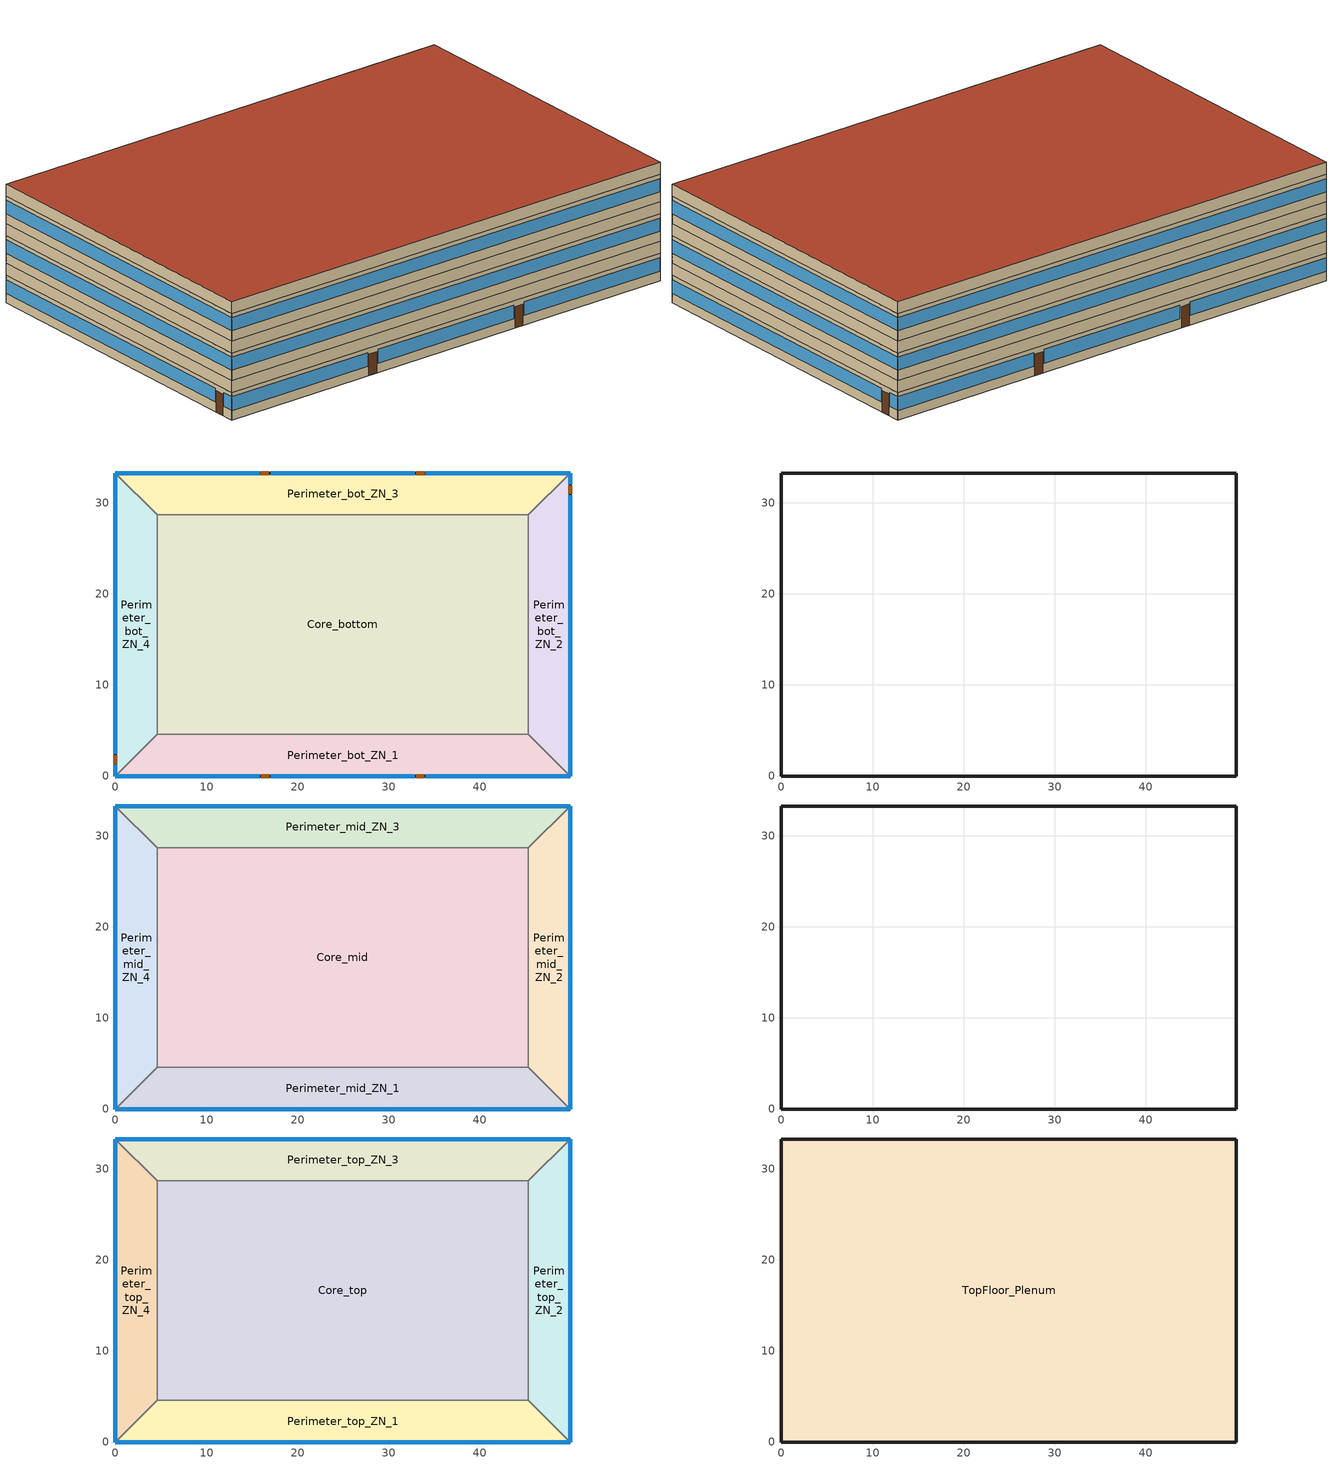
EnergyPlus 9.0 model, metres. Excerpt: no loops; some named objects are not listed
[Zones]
Perimeter_bot_ZN_1
 floor ground (Perimeter_bot_ZN_1_Floor_Ffactor): 0,0 4.57,4.57 45.34,4.57 49.91,0 z0
 wall outside (nonres_ext_wall): 0,0 49.91,0 z0:2.74
 wall to Perimeter_bot_ZN_2 (int_wall): 49.91,0 45.34,4.57 z0:2.74
 window (Window_U_0.29_SHGC_0.4): 0,0 15.82,0 / 17.04,0 32.87,0 / 34.09,0 49.91,0 z0.95:2.33
 door (Swinging Door_con): 15.98,0 16.9,0 / 33.01,0 33.93,0 z0:2.13
 ceiling to FirstFloor_Plenum (DropCeiling): 49.91,0 45.34,4.57 4.57,4.57 0,0 z2.74
Perimeter_bot_ZN_2
 floor ground (Perimeter_bot_ZN_2_Floor_Ffactor): 49.91,0 45.34,4.57 45.34,28.7 49.91,33.27 z0
 wall outside (nonres_ext_wall): 49.91,0 49.91,33.27 z0:2.74
 wall to Perimeter_bot_ZN_3 (int_wall): 49.91,33.27 45.34,28.7 z0:2.74
 window (Window_U_0.29_SHGC_0.4): 49.91,0 49.91,30.84 / 49.91,32.05 49.91,33.27 z0.97:2.33
 door (Swinging Door_con): 49.91,30.99 49.91,31.9 z0:2.13
 ceiling to FirstFloor_Plenum (DropCeiling): 49.91,33.27 45.34,28.7 45.34,4.57 49.91,0 z2.74
Perimeter_bot_ZN_3
 floor ground (Perimeter_bot_ZN_3_Floor_Ffactor): 49.91,33.27 45.34,28.7 4.57,28.7 0,33.27 z0
 wall outside (nonres_ext_wall): 49.91,33.27 0,33.27 z0:2.74
 wall to Perimeter_bot_ZN_4 (int_wall): 0,33.27 4.57,28.7 z0:2.74
 window (Window_U_0.29_SHGC_0.4): 49.91,33.27 34.09,33.27 / 32.87,33.27 17.04,33.27 / 15.82,33.27 0,33.27 z0.95:2.33
 door (Swinging Door_con): 33.94,33.27 33.03,33.27 / 16.84,33.27 15.93,33.27 z0:2.13
 ceiling to FirstFloor_Plenum (DropCeiling): 0,33.27 4.57,28.7 45.34,28.7 49.91,33.27 z2.74
Perimeter_bot_ZN_4
 floor ground (Perimeter_bot_ZN_4_Floor_Ffactor): 0,33.27 4.57,28.7 4.57,4.57 0,0 z0
 wall outside (nonres_ext_wall): 0,33.27 0,0 z0:2.74
 wall to Perimeter_bot_ZN_1 (int_wall): 0,0 4.57,4.57 z0:2.74
 window (Window_U_0.29_SHGC_0.4): 0,33.27 0,2.44 / 0,1.22 0,0 z0.97:2.33
 door (Swinging Door_con): 0,2.28 0,1.37 z0:2.13
 ceiling to FirstFloor_Plenum (DropCeiling): 0,0 4.57,4.57 4.57,28.7 0,33.27 z2.74
Core_bottom
 floor adiabatic (Core_bot_ZN_5_Floor_Ffactor): 45.34,28.7 45.34,4.57 4.57,4.57 4.57,28.7 z0
 wall to Perimeter_bot_ZN_1 (int_wall): 4.57,4.57 45.34,4.57 z0:2.74
 wall to Perimeter_bot_ZN_2 (int_wall): 45.34,4.57 45.34,28.7 z0:2.74
 wall to Perimeter_bot_ZN_3 (int_wall): 45.34,28.7 4.57,28.7 z0:2.74
 wall to Perimeter_bot_ZN_4 (int_wall): 4.57,28.7 4.57,4.57 z0:2.74
 ceiling to FirstFloor_Plenum (DropCeiling): 4.57,28.7 4.57,4.57 45.34,4.57 45.34,28.7 z2.74
FirstFloor_Plenum
 wall outside (nonres_ext_wall): 49.91,33.27 0,33.27 0,0 49.91,0 49.91,33.27 z2.74:3.96
Perimeter_mid_ZN_1
 floor to FirstFloor_Plenum (int_slab_floor): 0,0 4.57,4.57 45.34,4.57 49.91,0 z3.96
 wall outside (nonres_ext_wall): 0,0 49.91,0 z3.96:6.71
 wall to Perimeter_mid_ZN_2 (int_wall): 49.91,0 45.34,4.57 z3.96:6.71
 window (Window_U_0.29_SHGC_0.4): 0,0 49.91,0 z4.98:6.29
 ceiling to MidFloor_Plenum (DropCeiling): 49.91,0 45.34,4.57 4.57,4.57 0,0 z6.71
Perimeter_mid_ZN_2
 floor to FirstFloor_Plenum (int_slab_floor): 49.91,0 45.34,4.57 45.34,28.7 49.91,33.27 z3.96
 wall outside (nonres_ext_wall): 49.91,0 49.91,33.27 z3.96:6.71
 wall to Perimeter_mid_ZN_3 (int_wall): 49.91,33.27 45.34,28.7 z3.96:6.71
 window (Window_U_0.29_SHGC_0.4): 49.91,0 49.91,33.27 z4.98:6.29
 ceiling to MidFloor_Plenum (DropCeiling): 49.91,33.27 45.34,28.7 45.34,4.57 49.91,0 z6.71
Perimeter_mid_ZN_3
 floor to FirstFloor_Plenum (int_slab_floor): 49.91,33.27 45.34,28.7 4.57,28.7 0,33.27 z3.96
 wall outside (nonres_ext_wall): 49.91,33.27 0,33.27 z3.96:6.71
 wall to Perimeter_mid_ZN_4 (int_wall): 0,33.27 4.57,28.7 z3.96:6.71
 window (Window_U_0.29_SHGC_0.4): 49.91,33.27 0,33.27 z4.98:6.29
 ceiling to MidFloor_Plenum (DropCeiling): 0,33.27 4.57,28.7 45.34,28.7 49.91,33.27 z6.71
Perimeter_mid_ZN_4
 floor to FirstFloor_Plenum (int_slab_floor): 0,33.27 4.57,28.7 4.57,4.57 0,0 z3.96
 wall outside (nonres_ext_wall): 0,33.27 0,0 z3.96:6.71
 wall to Perimeter_mid_ZN_1 (int_wall): 0,0 4.57,4.57 z3.96:6.71
 window (Window_U_0.29_SHGC_0.4): 0,33.27 0,0 z4.98:6.29
 ceiling to MidFloor_Plenum (DropCeiling): 0,0 4.57,4.57 4.57,28.7 0,33.27 z6.71
Core_mid
 floor to FirstFloor_Plenum (int_slab_floor): 45.34,28.7 45.34,4.57 4.57,4.57 4.57,28.7 z3.96
 wall to Perimeter_mid_ZN_3 (int_wall): 45.34,28.7 4.57,28.7 z3.96:6.71
 wall to Perimeter_mid_ZN_2 (int_wall): 45.34,4.57 45.34,28.7 z3.96:6.71
 wall to Perimeter_mid_ZN_1 (int_wall): 4.57,4.57 45.34,4.57 z3.96:6.71
 wall to Perimeter_mid_ZN_4 (int_wall): 4.57,28.7 4.57,4.57 z3.96:6.71
 ceiling to MidFloor_Plenum (DropCeiling): 4.57,28.7 4.57,4.57 45.34,4.57 45.34,28.7 z6.71
MidFloor_Plenum
 wall outside (nonres_ext_wall): 49.91,33.27 0,33.27 0,0 49.91,0 49.91,33.27 z6.71:7.92
Perimeter_top_ZN_1
 floor to MidFloor_Plenum (int_slab_floor): 0,0 4.57,4.57 45.34,4.57 49.91,0 z7.92
 wall outside (nonres_ext_wall): 0,0 49.91,0 z7.92:10.67
 wall to Perimeter_top_ZN_2 (int_wall): 49.91,0 45.34,4.57 z7.92:10.67
 window (Window_U_0.29_SHGC_0.4): 0,0 49.91,0 z8.95:10.25
 ceiling to TopFloor_Plenum (DropCeiling): 0,0 49.91,0 45.34,4.57 4.57,4.57 z10.67
Perimeter_top_ZN_2
 floor to MidFloor_Plenum (int_slab_floor): 49.91,0 45.34,4.57 45.34,28.7 49.91,33.27 z7.92
 wall outside (nonres_ext_wall): 49.91,0 49.91,33.27 z7.92:10.67
 wall to Perimeter_top_ZN_3 (int_wall): 49.91,33.27 45.34,28.7 z7.92:10.67
 window (Window_U_0.29_SHGC_0.4): 49.91,0 49.91,33.27 z8.95:10.25
 ceiling to TopFloor_Plenum (DropCeiling): 49.91,0 49.91,33.27 45.34,28.7 45.34,4.57 z10.67
Perimeter_top_ZN_3
 floor to MidFloor_Plenum (int_slab_floor): 49.91,33.27 45.34,28.7 4.57,28.7 0,33.27 z7.92
 wall outside (nonres_ext_wall): 49.91,33.27 0,33.27 z7.92:10.67
 wall to Perimeter_top_ZN_4 (int_wall): 0,33.27 4.57,28.7 z7.92:10.67
 window (Window_U_0.29_SHGC_0.4): 49.91,33.27 0,33.27 z8.95:10.25
 ceiling to TopFloor_Plenum (DropCeiling): 49.91,33.27 0,33.27 4.57,28.7 45.34,28.7 z10.67
Perimeter_top_ZN_4
 floor to MidFloor_Plenum (int_slab_floor): 0,33.27 4.57,28.7 4.57,4.57 0,0 z7.92
 wall outside (nonres_ext_wall): 0,33.27 0,0 z7.92:10.67
 wall to Perimeter_top_ZN_1 (int_wall): 0,0 4.57,4.57 z7.92:10.67
 window (Window_U_0.29_SHGC_0.4): 0,33.27 0,0 z8.95:10.25
 ceiling to TopFloor_Plenum (DropCeiling): 0,33.27 0,0 4.57,4.57 4.57,28.7 z10.67
Core_top
 floor to MidFloor_Plenum (int_slab_floor): 45.34,28.7 45.34,4.57 4.57,4.57 4.57,28.7 z7.92
 wall to Perimeter_top_ZN_3 (int_wall): 45.34,28.7 4.57,28.7 z7.92:10.67
 wall to Perimeter_top_ZN_2 (int_wall): 45.34,4.57 45.34,28.7 z7.92:10.67
 wall to Perimeter_top_ZN_1 (int_wall): 4.57,4.57 45.34,4.57 z7.92:10.67
 wall to Perimeter_top_ZN_4 (int_wall): 4.57,28.7 4.57,4.57 z7.92:10.67
 ceiling to TopFloor_Plenum (DropCeiling): 45.34,4.57 45.34,28.7 4.57,28.7 4.57,4.57 z10.67
TopFloor_Plenum
 wall outside (nonres_ext_wall): 49.91,33.27 0,33.27 0,0 49.91,0 49.91,33.27 z10.67:11.89
 roof outside (nonres_roof): 49.91,0 49.91,33.27 0,33.27 0,0 z11.89
[Building]
OfficeMedium: North Axis {deg}=0; Terrain=City; Loads Convergence Tolerance Value=0.04; Temperature Convergence Tolerance Value {deltaC}=0.2; Solar Distribution=FullInteriorAndExterior; Maximum Number of Warmup Days=25; Minimum Number of Warmup Days=6
[Site:Location]
Site:Location=International Falls Intl Ap_MN_USA Design_Conditions; Latitude {N+ S-}=48.57; Longitude {W- E+}=-93.4; Time Zone Relative to GMT {GMT+/-}=-6; Elevation {m}=359
[SizingPeriod:DesignDay] Day of Month=21; Dry-Bulb Temperature Range Modifier Type=DefaultMultipliers; Humidity Condition Type=Wetbulb; Barometric Pressure {Pa}=97086; Rain {Yes/No}=No; Snow on ground {Yes/No}=No; Daylight Savings Time Indicator=No
Name | Month | Day Type | Maximum Dry-Bulb Temperature {C} | Daily Dry-Bulb Temperature Range {C} | Wetbulb at Maximum Dry-Bulb {C} | Wind Speed {m/s} design conditions vs. traditional 6.71 m/s (15 mph) | Wind Direction {Degrees; N=0, S=180} | Solar Model Indicator | Clearness {0.0 to 1.1} | Wind Speed {m/s} design conditions vs. traditional 3.35 m/s (7mph) | ASHRAE Clear Sky Optical Depth for Beam Irradiance (taub) | ASHRAE Clear Sky Optical Depth for Diffuse Irradiance (taud)
International Falls Intl Ap Ann Htg 99.6% Condns DB | 1 | WinterDesignDay | -32.7 | 0 | -32.7 | 2.4 | 210 | ASHRAEClearSky | 0
International Falls Intl Ap Ann Clg .4% Condns DB=>MWB | 7 | SummerDesignDay | 30.1 | 12.4 | 21.1 |  | 200 | ASHRAETau |  | 4.7 | 0.405 | 2.2
[Site:WaterMainsTemperature]
Calculation Method=Correlation; Annual average outdoor air temperature {C}=3.29167; Maximum difference in monthly average outdoor air temperatures {C}=36.6
[Site:GroundTemperature:FCfactorMethod]
January Ground Temperature {C}=5.4; February Ground Temperature {C}=-2; March Ground Temperature {C}=-14.6; April Ground Temperature {C}=-16.9; May Ground Temperature {C}=-11.5; June Ground Temperature {C}=-6.2; July Ground Temperature {C}=4; August Ground Temperature {C}=13.4; September Ground Temperature {C}=18; October Ground Temperature {C}=19.7; November Ground Temperature {C}=17.9; December Ground Temperature {C}=12.3
[Material:NoMass]
Opaque Door panel_con: MediumRough, 0.475964, 0.9, 0.7, 0.7
CP02 CARPET PAD: VeryRough, 0.21648, 0.9, 0.7, 0.8
Nonres_Roof_Insulation: MediumSmooth, 6.09289, 0.9, 0.7, 0.7
Nonres_Exterior_Wall_Insulation: MediumSmooth, 3.21036, 0.9, 0.7, 0.7
[Construction]
Swinging Door_con: Opaque Door panel_con
InteriorFurnishings: Std Wood 6inch
DropCeiling: AC02 Acoustic Ceiling
int_wall: G01 13mm gypsum board, G01 13mm gypsum board
int_slab_floor: 100mm Normalweight concrete floor, CP02 CARPET PAD
nonres_roof: F13 Built-up roofing, Nonres_Roof_Insulation, F08 Metal surface
nonres_ext_wall: F07 25mm stucco, G01 16mm gypsum board, Nonres_Exterior_Wall_Insulation, G01 16mm gypsum board
Window_U_0.29_SHGC_0.4: Glazing Layer
[Material]
Name | Roughness | Thickness {m} | Conductivity {W/m-K} | Density {kg/m3} | Specific Heat {J/kg-K} | Thermal Absorptance | Solar Absorptance | Visible Absorptance | Absorptance:Thermal | Absorptance:Solar | Absorptance:Visible
Std Wood 6inch | MediumSmooth | 0.15 | 0.12 | 540 | 1210 | 0.9 | 0.7 | 0.7
AC02 Acoustic Ceiling | MediumSmooth | 0.0127 | 0.057 | 288 | 1339 | 0.9 | 0.7 | 0.2
F07 25mm stucco | Smooth | 0.0254 | 0.72 | 1856 | 840 | 0.9 | 0.7 | 0.7
F08 Metal surface | Smooth | 0.0008 | 45.28 | 7824 | 500
F13 Built-up roofing | Rough | 0.0095 | 0.16 | 1120 | 1460 |  |  |  | 0.9 | 0.7
G01 13mm gypsum board | Smooth | 0.0127 | 0.16 | 800 | 1090 |  |  |  | 0.9 | 0.7 | 0.5
G01 16mm gypsum board | MediumSmooth | 0.0159 | 0.16 | 800 | 1090
100mm Normalweight concrete floor | MediumRough | 0.1016 | 2.31 | 2322 | 832
[WindowMaterial:SimpleGlazingSystem]
Glazing Layer: U-Factor {W/m2-K}=1.6467; Solar Heat Gain Coefficient=0.4; Visible Transmittance=0.44
[Construction:FfactorGroundFloor] F-Factor=0.88281
Name | Area | PerimeterExposed
Perimeter_bot_ZN_1_Floor_Ffactor; Perimeter_bot_ZN_3_Floor_Ffactor | 207.338 | 49.911
Perimeter_bot_ZN_2_Floor_Ffactor | 131.262 | 33.2738
Perimeter_bot_ZN_4_Floor_Ffactor | 131.254 | 33.2738
Core_bot_ZN_5_Floor_Ffactor | 983.537 | 0
[Zone] Type=1; Multiplier=1; Volume {m3}=autocalculate; Floor Area {m2}=autocalculate
Name | Ceiling Height {m} | Part of Total Floor Area
Core_bottom; Core_mid; Core_top; Perimeter_top_ZN_3; Perimeter_top_ZN_2; Perimeter_top_ZN_1; Perimeter_top_ZN_4; Perimeter_bot_ZN_3; Perimeter_bot_ZN_2; Perimeter_bot_ZN_1; Perimeter_bot_ZN_4; Perimeter_mid_ZN_3; Perimeter_mid_ZN_2; Perimeter_mid_ZN_1; Perimeter_mid_ZN_4 | 2.7432 | YES
TopFloor_Plenum; MidFloor_Plenum; FirstFloor_Plenum | 1.2192 | No
[InternalMass] Construction=InteriorFurnishings
Name | Zone | Surface Area {m2}
Core_bottom_InternalMass_1 | Core_bottom | 1967.08
Core_mid_InternalMass_1 | Core_mid | 1967.08
Core_top_InternalMass_1 | Core_top | 1967.08
Perimeter_top_ZN_3_InternalMass_1 | Perimeter_top_ZN_3 | 414.675
Perimeter_top_ZN_2_InternalMass_1 | Perimeter_top_ZN_2 | 262.5073
Perimeter_top_ZN_1_InternalMass_1 | Perimeter_top_ZN_1 | 414.6723
Perimeter_top_ZN_4_InternalMass_1 | Perimeter_top_ZN_4 | 262.5056
Perimeter_bot_ZN_3_InternalMass_1 | Perimeter_bot_ZN_3 | 414.675
Perimeter_bot_ZN_2_InternalMass_1 | Perimeter_bot_ZN_2 | 262.5073
Perimeter_bot_ZN_1_InternalMass_1 | Perimeter_bot_ZN_1 | 414.6723
Perimeter_bot_ZN_4_InternalMass_1 | Perimeter_bot_ZN_4 | 262.5056
Perimeter_mid_ZN_3_InternalMass_1 | Perimeter_mid_ZN_3 | 414.675
Perimeter_mid_ZN_2_InternalMass_1 | Perimeter_mid_ZN_2 | 262.5073
Perimeter_mid_ZN_1_InternalMass_1 | Perimeter_mid_ZN_1 | 414.6723
Perimeter_mid_ZN_4_InternalMass_1 | Perimeter_mid_ZN_4 | 262.5056
[People] Number of People Calculation Method=Area/Person; Zone Floor Area per Person {m2/person}=18.5788; Fraction Radiant=0.3; Sensible Heat Fraction=AUTOCALCULATE; Activity Level Schedule=ACTIVITY_SCH; Enable ASHRAE 55 Comfort Warnings=No; Mean Radiant Temperature Calculation Type=ZoneAveraged; Work Efficiency Schedule=WORK_EFF_SCH; Clothing Insulation Calculation Method=ClothingInsulationSchedule; Clothing Insulation Schedule=CLOTHING_SCH; Air Velocity Schedule=AIR_VELO_SCH; Thermal Comfort Model 1 Type=FANGER
Name | Zone or ZoneList | Number of People Schedule
Core_bottom | Core_bottom | BLDG_OCC_SCH_wo_SB
Core_mid | Core_mid | BLDG_OCC_SCH_wo_SB
Core_top | Core_top | BLDG_OCC_SCH_wo_SB
Perimeter_top_ZN_3 | Perimeter_top_ZN_3 | BLDG_OCC_SCH_wo_SB
Perimeter_top_ZN_2 | Perimeter_top_ZN_2 | BLDG_OCC_SCH_wo_SB
Perimeter_top_ZN_1 | Perimeter_top_ZN_1 | BLDG_OCC_SCH_wo_SB
Perimeter_top_ZN_4 | Perimeter_top_ZN_4 | BLDG_OCC_SCH_wo_SB
Perimeter_bot_ZN_3 | Perimeter_bot_ZN_3 | BLDG_OCC_SCH_wo_SB
Perimeter_bot_ZN_2 | Perimeter_bot_ZN_2 | BLDG_OCC_SCH_wo_SB
Perimeter_bot_ZN_1 | Perimeter_bot_ZN_1 | BLDG_OCC_SCH_wo_SB
Perimeter_bot_ZN_4 | Perimeter_bot_ZN_4 | BLDG_OCC_SCH_wo_SB
Perimeter_mid_ZN_3 | Perimeter_mid_ZN_3 | BLDG_OCC_SCH_wo_SB
Perimeter_mid_ZN_2 | Perimeter_mid_ZN_2 | BLDG_OCC_SCH_w_SB
Perimeter_mid_ZN_1 | Perimeter_mid_ZN_1 | BLDG_OCC_SCH_wo_SB
Perimeter_mid_ZN_4 | Perimeter_mid_ZN_4 | BLDG_OCC_SCH_wo_SB
[Lights] Schedule=BLDG_LIGHT_SCH; Design Level Calculation Method=Watts/Area; Watts per Zone Floor Area {W/m2}=6.8889; Return Air Fraction=0; Fraction Radiant=0.7; Fraction Visible=0.2; Fraction Replaceable=1; Return Air Fraction Calculated from Plenum Temperature=No
Name | Zone or ZoneList
Core_bottom_Lights | Core_bottom
Core_mid_Lights | Core_mid
Core_top_Lights | Core_top
Perimeter_top_ZN_3_Lights | Perimeter_top_ZN_3
Perimeter_top_ZN_2_Lights | Perimeter_top_ZN_2
Perimeter_top_ZN_1_Lights | Perimeter_top_ZN_1
Perimeter_top_ZN_4_Lights | Perimeter_top_ZN_4
Perimeter_bot_ZN_3_Lights | Perimeter_bot_ZN_3
Perimeter_bot_ZN_2_Lights | Perimeter_bot_ZN_2
Perimeter_bot_ZN_1_Lights | Perimeter_bot_ZN_1
Perimeter_bot_ZN_4_Lights | Perimeter_bot_ZN_4
Perimeter_mid_ZN_3_Lights | Perimeter_mid_ZN_3
Perimeter_mid_ZN_2_Lights | Perimeter_mid_ZN_2
Perimeter_mid_ZN_1_Lights | Perimeter_mid_ZN_1
Perimeter_mid_ZN_4_Lights | Perimeter_mid_ZN_4
[ElectricEquipment] Design Level Calculation Method=EquipmentLevel; Fraction Latent=0; Fraction Radiant=0.5; Fraction Lost=0
Name | Zone or ZoneList | Schedule | Design Level {W}
Core_bottom_MiscPlug_Equip | Core_bottom | BLDG_EQUIP_SCH | 7937.16
Core_mid_MiscPlug_Equip | Core_mid | BLDG_EQUIP_SCH | 7937.16
Core_top_MiscPlug_Equip | Core_top | BLDG_EQUIP_SCH | 7937.16
Perimeter_top_ZN_3_MiscPlug_Equip | Perimeter_top_ZN_3 | BLDG_EQUIP_SCH | 1673.21
Perimeter_top_ZN_2_MiscPlug_Equip | Perimeter_top_ZN_2 | BLDG_EQUIP_SCH | 1059.22
Perimeter_top_ZN_1_MiscPlug_Equip | Perimeter_top_ZN_1 | BLDG_EQUIP_SCH | 1673.2
Perimeter_top_ZN_4_MiscPlug_Equip | Perimeter_top_ZN_4 | BLDG_EQUIP_SCH | 1059.21
Perimeter_bot_ZN_3_MiscPlug_Equip | Perimeter_bot_ZN_3 | BLDG_EQUIP_SCH | 1673.21
Perimeter_bot_ZN_2_MiscPlug_Equip | Perimeter_bot_ZN_2 | BLDG_EQUIP_SCH | 1059.22
Perimeter_bot_ZN_1_MiscPlug_Equip | Perimeter_bot_ZN_1 | BLDG_EQUIP_SCH | 1673.2
Perimeter_bot_ZN_4_MiscPlug_Equip | Perimeter_bot_ZN_4 | BLDG_EQUIP_SCH | 1059.21
Perimeter_mid_ZN_3_MiscPlug_Equip | Perimeter_mid_ZN_3 | BLDG_EQUIP_SCH | 1673.21
Perimeter_mid_ZN_2_MiscPlug_Equip | Perimeter_mid_ZN_2 | BLDG_EQUIP_SCH | 1059.22
Perimeter_mid_ZN_1_MiscPlug_Equip | Perimeter_mid_ZN_1 | BLDG_EQUIP_SCH | 1673.2
Perimeter_mid_ZN_4_MiscPlug_Equip | Perimeter_mid_ZN_4 | BLDG_EQUIP_SCH | 1059.21
Core_bottom_Elevators_Equip | Core_bottom | BLDG_ELEVATORS | 32109.9
Elevators_Lights_Fan | Core_bottom | ELEV_LIGHT_FAN_SCH_ADD_DF | 125
[Exterior:Lights] Control Option=AstronomicalClock
Name | Schedule | Design Level {W}
Exterior_Lights_a | Exterior_lighting_schedule_a | 519.2
Exterior_Lights_b | Exterior_lighting_schedule_b_2016 | 375.7
Exterior_Lights_c | Exterior_lighting_schedule_c_2016 | 4341.6
[Daylighting:Controls] Daylighting Method=SplitFlux; Lighting Control Type=Continuousoff; Minimum Input Power Fraction for Continuous or ContinuousOff Dimming Control=0.2; Minimum Light Output Fraction for Continuous or ContinuousOff Dimming Control=0.2; Number of Stepped Control Steps=3; Probability Lighting will be Reset When Needed in Manual Stepped Control=1; Maximum Allowable Discomfort Glare Index=22; Fraction of Zone Controlled by Reference Point 1=0.3835; Illuminance Setpoint at Reference Point 1 {lux}=377; Fraction of Zone Controlled by Reference Point 2=0.1395; Illuminance Setpoint at Reference Point 2 {lux}=377
Name | Zone | Glare Calculation Daylighting Reference Point | Glare Calculation Azimuth Angle of View Direction Clockwise from Zone y-Axis {deg} | Daylighting Reference Point 1 | Daylighting Reference Point 2
Perimeter_bot_ZN_1_DaylCtrl | Perimeter_bot_ZN_1 | Perimeter_bot_ZN_1_DaylRefPt1 | 180 | Perimeter_bot_ZN_1_DaylRefPt1 | Perimeter_bot_ZN_1_DaylRefPt2
Perimeter_bot_ZN_2_DaylCtrl | Perimeter_bot_ZN_2 | Perimeter_bot_ZN_2_DaylRefPt1 | 90 | Perimeter_bot_ZN_2_DaylRefPt1 | Perimeter_bot_ZN_2_DaylRefPt2
Perimeter_bot_ZN_3_DaylCtrl | Perimeter_bot_ZN_3 | Perimeter_bot_ZN_3_DaylRefPt1 | 0 | Perimeter_bot_ZN_3_DaylRefPt1 | Perimeter_bot_ZN_3_DaylRefPt2
Perimeter_bot_ZN_4_DaylCtrl | Perimeter_bot_ZN_4 | Perimeter_bot_ZN_4_DaylRefPt1 | 270 | Perimeter_bot_ZN_4_DaylRefPt1 | Perimeter_bot_ZN_4_DaylRefPt2
Perimeter_mid_ZN_1_DaylCtrl | Perimeter_mid_ZN_1 | Perimeter_mid_ZN_1_DaylRefPt1 | 180 | Perimeter_mid_ZN_1_DaylRefPt1 | Perimeter_mid_ZN_1_DaylRefPt2
Perimeter_mid_ZN_2_DaylCtrl | Perimeter_mid_ZN_2 | Perimeter_mid_ZN_2_DaylRefPt1 | 90 | Perimeter_mid_ZN_2_DaylRefPt1 | Perimeter_mid_ZN_2_DaylRefPt2
Perimeter_mid_ZN_3_DaylCtrl | Perimeter_mid_ZN_3 | Perimeter_mid_ZN_3_DaylRefPt1 | 0 | Perimeter_mid_ZN_3_DaylRefPt1 | Perimeter_mid_ZN_3_DaylRefPt2
Perimeter_mid_ZN_4_DaylCtrl | Perimeter_mid_ZN_4 | Perimeter_mid_ZN_4_DaylRefPt1 | 270 | Perimeter_mid_ZN_4_DaylRefPt1 | Perimeter_mid_ZN_4_DaylRefPt2
Perimeter_top_ZN_1_DaylCtrl | Perimeter_top_ZN_1 | Perimeter_top_ZN_1_DaylRefPt1 | 180 | Perimeter_top_ZN_1_DaylRefPt1 | Perimeter_top_ZN_1_DaylRefPt2
Perimeter_top_ZN_2_DaylCtrl | Perimeter_top_ZN_2 | Perimeter_top_ZN_2_DaylRefPt1 | 90 | Perimeter_top_ZN_2_DaylRefPt1 | Perimeter_top_ZN_2_DaylRefPt2
Perimeter_top_ZN_3_DaylCtrl | Perimeter_top_ZN_3 | Perimeter_top_ZN_3_DaylRefPt1 | 0 | Perimeter_top_ZN_3_DaylRefPt1 | Perimeter_top_ZN_3_DaylRefPt2
Perimeter_top_ZN_4_DaylCtrl | Perimeter_top_ZN_4 | Perimeter_top_ZN_4_DaylRefPt1 | 270 | Perimeter_top_ZN_4_DaylRefPt1 | Perimeter_top_ZN_4_DaylRefPt2
[ZoneInfiltration:DesignFlowRate] Temperature Term Coefficient=0; Velocity Squared Term Coefficient=0
Name | Zone or ZoneList | Schedule | Design Flow Rate Calculation Method | Design Flow Rate {m3/s} | Flow per Exterior Surface Area {m3/s-m2} | Constant Term Coefficient | Velocity Term Coefficient
Perimeter_top_ZN_3_Infiltration | Perimeter_top_ZN_3 | INFIL_SCH_PNNL | Flow/ExteriorArea | 0 | 0.00056896 | 0 | 0.224
Perimeter_top_ZN_2_Infiltration | Perimeter_top_ZN_2 | INFIL_SCH_PNNL | Flow/ExteriorArea | 0 | 0.00056896 | 0 | 0.224
Perimeter_top_ZN_1_Infiltration | Perimeter_top_ZN_1 | INFIL_SCH_PNNL | Flow/ExteriorArea | 0 | 0.00056896 | 0 | 0.224
Perimeter_top_ZN_4_Infiltration | Perimeter_top_ZN_4 | INFIL_SCH_PNNL | Flow/ExteriorArea | 0 | 0.00056896 | 0 | 0.224
Perimeter_bot_ZN_3_Infiltration | Perimeter_bot_ZN_3 | INFIL_SCH_PNNL | Flow/ExteriorArea | 0 | 0.00056896 | 0 | 0.224
Perimeter_bot_ZN_2_Infiltration | Perimeter_bot_ZN_2 | INFIL_SCH_PNNL | Flow/ExteriorArea | 0 | 0.00056896 | 0 | 0.224
Perimeter_bot_ZN_1_Infiltration | Perimeter_bot_ZN_1 | INFIL_SCH_PNNL | Flow/ExteriorArea | 0 | 0.00056896 | 0 | 0.224
Perimeter_bot_ZN_1_Door_Infiltration | Perimeter_bot_ZN_1 | INFIL_Door_Opening_SCH | Flow/Zone | 0.67866 |  | 1 | 0
Perimeter_bot_ZN_4_Infiltration | Perimeter_bot_ZN_4 | INFIL_SCH_PNNL | Flow/ExteriorArea | 0 | 0.00056896 | 0 | 0.224
Perimeter_mid_ZN_3_Infiltration | Perimeter_mid_ZN_3 | INFIL_SCH_PNNL | Flow/ExteriorArea | 0 | 0.00056896 | 0 | 0.224
Perimeter_mid_ZN_2_Infiltration | Perimeter_mid_ZN_2 | INFIL_SCH_PNNL | Flow/ExteriorArea | 0 | 0.00056896 | 0 | 0.224
Perimeter_mid_ZN_1_Infiltration | Perimeter_mid_ZN_1 | INFIL_SCH_PNNL | Flow/ExteriorArea | 0 | 0.00056896 | 0 | 0.224
Perimeter_mid_ZN_4_Infiltration | Perimeter_mid_ZN_4 | INFIL_SCH_PNNL | Flow/ExteriorArea | 0 | 0.00056896 | 0 | 0.224
FirstFloor_Plenum_Infiltration | FirstFloor_Plenum | INFIL_SCH_PNNL | Flow/ExteriorArea | 0 | 0.00056896 | 0 | 0.224
MidFloor_Plenum_Infiltration | MidFloor_Plenum | INFIL_SCH_PNNL | Flow/ExteriorArea | 0 | 0.00056896 | 0 | 0.224
TopFloor_Plenum_Infiltration | TopFloor_Plenum | INFIL_SCH_PNNL | Flow/ExteriorArea | 0 | 6.19256e-05 | 0 | 0.224
[AvailabilityManager:NightCycle] Applicability Schedule=Always_On; Fan Schedule=HVACOperationSchd; Control Type=CycleOnAny; Thermostat Tolerance {deltaC}=1; Cycling Run Time Control Type=FixedRunTime; Cycling Run Time {s}=1800
PACU_VAV_bot Availability Manager; PACU_VAV_mid Availability Manager; PACU_VAV_top Availability Manager
[AirLoopHVAC:ReturnPlenum]
Name | Zone
FirstFloor_Return_Plenum | FirstFloor_Plenum
MidFloor_Return_Plenum | MidFloor_Plenum
TopFloor_Return_Plenum | TopFloor_Plenum
[EnergyManagementSystem:Sensor]
Name | Output:Variable or Output:Meter | Output:Variable or Output:Meter Index Key
Facility_Int_LTG | InteriorLights:Electricity
OAT | Site Outdoor Air Drybulb Temperature | Environment
[EnergyManagementSystem:GlobalVariable]
Wired_LTG
[EnergyManagementSystem:Program]
Transformer_Load_Prog: SET Wired_LTG = Facility_Int_LTG*0.0281
OA_BASED_OPTIMUM_START_EMS_Program: IF DaylightSavings==0 && DayOfWeek>1 && Hour==5 && OAT<23.9 && OAT>1.7; SET CLGSETP_SCH_Actuator = 26.7; SET HTGSETP_SCH_Actuator = 15.6; SET CLGSETP_SCH_w_SB_Actuator = 26.7; SET HTGSETP_SCH_w_SB_Actuator = 15.6; ELSEIF DaylightSavings==1 && DayOfWeek>1 && Hour==4 && OAT<23.9 && OAT>1.7; SET CLGSETP_SCH_Actuator = 26.7; SET HTGSETP_SCH_Actuator = 15.6; SET CLGSETP_SCH_w_SB_Actuator = 26.7; SET HTGSETP_SCH_w_SB_Actuator = 15.6; ELSE; SET CLGSETP_SCH_Actuator = NULL; SET HTGSETP_SCH_Actuator = NULL; SET CLGSETP_SCH_w_SB_Actuator = NULL; SET HTGSETP_SCH_w_SB_Actuator = NULL; ENDIF
SET_Core_bottom_Light_EMS_Program: SET Core_bottom_LSr_IP =0.093*Core_bottom_LSr/Core_bottom_Area; IF (Core_bottom_Occ_Sensor <= 0) && (Core_bottom_LSr_IP >= 0.02); SET Core_bottom_Light_Actuator = 0.02*Core_bottom_Area/0.09290304; ELSE; SET Core_bottom_Light_Actuator = NULL; ENDIF
SET_Core_mid_Light_EMS_Program: SET Core_mid_LSr_IP =0.093*Core_mid_LSr/Core_mid_Area; IF (Core_mid_Occ_Sensor <= 0) && (Core_mid_LSr_IP >= 0.02); SET Core_mid_Light_Actuator = 0.02*Core_mid_Area/0.09290304; ELSE; SET Core_mid_Light_Actuator = NULL; ENDIF
SET_Core_top_Light_EMS_Program: SET Core_top_LSr_IP =0.093*Core_top_LSr/Core_top_Area; IF (Core_top_Occ_Sensor <= 0) && (Core_top_LSr_IP >= 0.02); SET Core_top_Light_Actuator = 0.02*Core_top_Area/0.09290304; ELSE; SET Core_top_Light_Actuator = NULL; ENDIF
SET_Perimeter_top_ZN_3_Light_EMS_Program: SET Perimeter_top_ZN_3_LSr_IP =0.093*Perimeter_top_ZN_3_LSr/Perimeter_top_ZN_3_Area; IF (Perimeter_top_ZN_3_Occ_Sensor <= 0) && (Perimeter_top_ZN_3_LSr_IP >= 0.02); SET Perimeter_top_ZN_3_Light_Actuator = 0.02*Perimeter_top_ZN_3_Area/0.09290304; ELSE; SET Perimeter_top_ZN_3_Light_Actuator = NULL; ENDIF
SET_Perimeter_top_ZN_2_Light_EMS_Program: SET Perimeter_top_ZN_2_LSr_IP =0.093*Perimeter_top_ZN_2_LSr/Perimeter_top_ZN_2_Area; IF (Perimeter_top_ZN_2_Occ_Sensor <= 0) && (Perimeter_top_ZN_2_LSr_IP >= 0.02); SET Perimeter_top_ZN_2_Light_Actuator = 0.02*Perimeter_top_ZN_2_Area/0.09290304; ELSE; SET Perimeter_top_ZN_2_Light_Actuator = NULL; ENDIF
SET_Perimeter_top_ZN_1_Light_EMS_Program: SET Perimeter_top_ZN_1_LSr_IP =0.093*Perimeter_top_ZN_1_LSr/Perimeter_top_ZN_1_Area; IF (Perimeter_top_ZN_1_Occ_Sensor <= 0) && (Perimeter_top_ZN_1_LSr_IP >= 0.02); SET Perimeter_top_ZN_1_Light_Actuator = 0.02*Perimeter_top_ZN_1_Area/0.09290304; ELSE; SET Perimeter_top_ZN_1_Light_Actuator = NULL; ENDIF
SET_Perimeter_top_ZN_4_Light_EMS_Program: SET Perimeter_top_ZN_4_LSr_IP =0.093*Perimeter_top_ZN_4_LSr/Perimeter_top_ZN_4_Area; IF (Perimeter_top_ZN_4_Occ_Sensor <= 0) && (Perimeter_top_ZN_4_LSr_IP >= 0.02); SET Perimeter_top_ZN_4_Light_Actuator = 0.02*Perimeter_top_ZN_4_Area/0.09290304; ELSE; SET Perimeter_top_ZN_4_Light_Actuator = NULL; ENDIF
SET_Perimeter_bot_ZN_3_Light_EMS_Program: SET Perimeter_bot_ZN_3_LSr_IP =0.093*Perimeter_bot_ZN_3_LSr/Perimeter_bot_ZN_3_Area; IF (Perimeter_bot_ZN_3_Occ_Sensor <= 0) && (Perimeter_bot_ZN_3_LSr_IP >= 0.02); SET Perimeter_bot_ZN_3_Light_Actuator = 0.02*Perimeter_bot_ZN_3_Area/0.09290304; ELSE; SET Perimeter_bot_ZN_3_Light_Actuator = NULL; ENDIF
SET_Perimeter_bot_ZN_2_Light_EMS_Program: SET Perimeter_bot_ZN_2_LSr_IP =0.093*Perimeter_bot_ZN_2_LSr/Perimeter_bot_ZN_2_Area; IF (Perimeter_bot_ZN_2_Occ_Sensor <= 0) && (Perimeter_bot_ZN_2_LSr_IP >= 0.02); SET Perimeter_bot_ZN_2_Light_Actuator = 0.02*Perimeter_bot_ZN_2_Area/0.09290304; ELSE; SET Perimeter_bot_ZN_2_Light_Actuator = NULL; ENDIF
SET_Perimeter_bot_ZN_1_Light_EMS_Program: SET Perimeter_bot_ZN_1_LSr_IP =0.093*Perimeter_bot_ZN_1_LSr/Perimeter_bot_ZN_1_Area; IF (Perimeter_bot_ZN_1_Occ_Sensor <= 0) && (Perimeter_bot_ZN_1_LSr_IP >= 0.02); SET Perimeter_bot_ZN_1_Light_Actuator = 0.02*Perimeter_bot_ZN_1_Area/0.09290304; ELSE; SET Perimeter_bot_ZN_1_Light_Actuator = NULL; ENDIF
SET_Perimeter_bot_ZN_4_Light_EMS_Program: SET Perimeter_bot_ZN_4_LSr_IP =0.093*Perimeter_bot_ZN_4_LSr/Perimeter_bot_ZN_4_Area; IF (Perimeter_bot_ZN_4_Occ_Sensor <= 0) && (Perimeter_bot_ZN_4_LSr_IP >= 0.02); SET Perimeter_bot_ZN_4_Light_Actuator = 0.02*Perimeter_bot_ZN_4_Area/0.09290304; ELSE; SET Perimeter_bot_ZN_4_Light_Actuator = NULL; ENDIF
SET_Perimeter_mid_ZN_3_Light_EMS_Program: SET Perimeter_mid_ZN_3_LSr_IP =0.093*Perimeter_mid_ZN_3_LSr/Perimeter_mid_ZN_3_Area; IF (Perimeter_mid_ZN_3_Occ_Sensor <= 0) && (Perimeter_mid_ZN_3_LSr_IP >= 0.02); SET Perimeter_mid_ZN_3_Light_Actuator = 0.02*Perimeter_mid_ZN_3_Area/0.09290304; ELSE; SET Perimeter_mid_ZN_3_Light_Actuator = NULL; ENDIF
SET_Perimeter_mid_ZN_2_Light_EMS_Program: SET Perimeter_mid_ZN_2_LSr_IP =0.093*Perimeter_mid_ZN_2_LSr/Perimeter_mid_ZN_2_Area; IF (Perimeter_mid_ZN_2_Occ_Sensor <= 0) && (Perimeter_mid_ZN_2_LSr_IP >= 0.02); IF (DaylightSavings==0) && ((Hour < 7) || (Hour > 16)); SET Perimeter_mid_ZN_2_Light_Actuator = 0.02*Perimeter_mid_ZN_2_Area/0.09290304; ELSEIF (DaylightSavings==1) && ((Hour < 6) || (Hour > 15)); SET Perimeter_mid_ZN_2_Light_Actuator = 0.02*Perimeter_mid_ZN_2_Area/0.09290304; ELSE; SET Perimeter_mid_ZN_2_Light_Actuator = NULL; ENDIF; ELSE; SET Perimeter_mid_ZN_2_Light_Actuator = NULL; ENDIF
SET_Perimeter_mid_ZN_1_Light_EMS_Program: SET Perimeter_mid_ZN_1_LSr_IP =0.093*Perimeter_mid_ZN_1_LSr/Perimeter_mid_ZN_1_Area; IF (Perimeter_mid_ZN_1_Occ_Sensor <= 0) && (Perimeter_mid_ZN_1_LSr_IP >= 0.02); SET Perimeter_mid_ZN_1_Light_Actuator = 0.02*Perimeter_mid_ZN_1_Area/0.09290304; ELSE; SET Perimeter_mid_ZN_1_Light_Actuator = NULL; ENDIF
SET_Perimeter_mid_ZN_4_Light_EMS_Program: SET Perimeter_mid_ZN_4_LSr_IP =0.093*Perimeter_mid_ZN_4_LSr/Perimeter_mid_ZN_4_Area; IF (Perimeter_mid_ZN_4_Occ_Sensor <= 0) && (Perimeter_mid_ZN_4_LSr_IP >= 0.02); SET Perimeter_mid_ZN_4_Light_Actuator = 0.02*Perimeter_mid_ZN_4_Area/0.09290304; ELSE; SET Perimeter_mid_ZN_4_Light_Actuator = NULL; ENDIF
VAV_bot_MAX_OA_FRAC: IF VAV_bot_OA > VAV_bot_OA_VRP; SET VAV_bot_MAX_OA_FRAC = NULL; ELSE; IF VAV_bot_SUPPLY_FLOW > 0; SET VAV_bot_MAX_OA_FRAC =      0.9561 / VAV_bot_SUPPLY_FLOW; ELSE; SET VAV_bot_MAX_OA_FRAC = NULL; ENDIF; ENDIF
VAV_mid_MAX_OA_FRAC: IF VAV_mid_OA > VAV_mid_OA_VRP; SET VAV_mid_MAX_OA_FRAC = NULL; ELSE; IF VAV_mid_SUPPLY_FLOW > 0; SET VAV_mid_MAX_OA_FRAC =      0.9561 / VAV_mid_SUPPLY_FLOW; ELSE; SET VAV_mid_MAX_OA_FRAC = NULL; ENDIF; ENDIF
VAV_top_MAX_OA_FRAC: IF VAV_top_OA > VAV_top_OA_VRP; SET VAV_top_MAX_OA_FRAC = NULL; ELSE; IF VAV_top_SUPPLY_FLOW > 0; SET VAV_top_MAX_OA_FRAC =      0.9561 / VAV_top_SUPPLY_FLOW; ELSE; SET VAV_top_MAX_OA_FRAC = NULL; ENDIF; ENDIF
[EnergyManagementSystem:ProgramCallingManager]
Transformer_Load_Prog_Manager: AfterPredictorAfterHVACManagers; Transformer_Load_Prog
OA_BASED_OPTIMUM_START_EMS_Program Manager: BeginTimestepBeforePredictor; OA_BASED_OPTIMUM_START_EMS_Program
SET_Core_bottom_Light_EMS_Program_Prog_Manager: BeginTimestepBeforePredictor; SET_Core_bottom_Light_EMS_Program
SET_Core_mid_Light_EMS_Program_Prog_Manager: BeginTimestepBeforePredictor; SET_Core_mid_Light_EMS_Program
SET_Core_top_Light_EMS_Program_Prog_Manager: BeginTimestepBeforePredictor; SET_Core_top_Light_EMS_Program
SET_Perimeter_top_ZN_3_Light_EMS_Program_Prog_Manager: BeginTimestepBeforePredictor; SET_Perimeter_top_ZN_3_Light_EMS_Program
SET_Perimeter_top_ZN_2_Light_EMS_Program_Prog_Manager: BeginTimestepBeforePredictor; SET_Perimeter_top_ZN_2_Light_EMS_Program
SET_Perimeter_top_ZN_1_Light_EMS_Program_Prog_Manager: BeginTimestepBeforePredictor; SET_Perimeter_top_ZN_1_Light_EMS_Program
SET_Perimeter_top_ZN_4_Light_EMS_Program_Prog_Manager: BeginTimestepBeforePredictor; SET_Perimeter_top_ZN_4_Light_EMS_Program
SET_Perimeter_bot_ZN_3_Light_EMS_Program_Prog_Manager: BeginTimestepBeforePredictor; SET_Perimeter_bot_ZN_3_Light_EMS_Program
SET_Perimeter_bot_ZN_2_Light_EMS_Program_Prog_Manager: BeginTimestepBeforePredictor; SET_Perimeter_bot_ZN_2_Light_EMS_Program
SET_Perimeter_bot_ZN_1_Light_EMS_Program_Prog_Manager: BeginTimestepBeforePredictor; SET_Perimeter_bot_ZN_1_Light_EMS_Program
SET_Perimeter_bot_ZN_4_Light_EMS_Program_Prog_Manager: BeginTimestepBeforePredictor; SET_Perimeter_bot_ZN_4_Light_EMS_Program
SET_Perimeter_mid_ZN_3_Light_EMS_Program_Prog_Manager: BeginTimestepBeforePredictor; SET_Perimeter_mid_ZN_3_Light_EMS_Program
SET_Perimeter_mid_ZN_2_Light_EMS_Program_Prog_Manager: BeginTimestepBeforePredictor; SET_Perimeter_mid_ZN_2_Light_EMS_Program
SET_Perimeter_mid_ZN_1_Light_EMS_Program_Prog_Manager: BeginTimestepBeforePredictor; SET_Perimeter_mid_ZN_1_Light_EMS_Program
SET_Perimeter_mid_ZN_4_Light_EMS_Program_Prog_Manager: BeginTimestepBeforePredictor; SET_Perimeter_mid_ZN_4_Light_EMS_Program
VAV_bot_MAX_OA_FRAC_Prog_Manager: InsideHVACSystemIterationLoop; VAV_bot_MAX_OA_FRAC
VAV_mid_MAX_OA_FRAC_Prog_Manager: InsideHVACSystemIterationLoop; VAV_mid_MAX_OA_FRAC
VAV_top_MAX_OA_FRAC_Prog_Manager: InsideHVACSystemIterationLoop; VAV_top_MAX_OA_FRAC
[EnergyManagementSystem:OutputVariable]
Wired_LTG: EMS Variable=Wired_LTG; Type of Data in Variable=Summed; Update Frequency=ZoneTimeStep; Units=J
[ElectricLoadCenter:Transformer]
Transformer 1: Availability Schedule=Always_On; Transformer Usage=PowerInFromGrid; Rated Capacity {VA}=45000; Phase=3; Conductor Material=Aluminum; Full Load Temperature Rise {C}=150; Fraction of Eddy Current Losses=0.1; Performance Input Method=NominalEfficiency; Nameplate Efficiency=0.984; Per Unit Load for Nameplate Efficiency=0.35; Reference Temperature for Nameplate Efficiency {C}=75; Consider Transformer Loss for Utility Cost=Yes; Meter 1=Wired_LTG_Electricity; Meter 2=Wired_INT_EQUIP
[EnergyManagementSystem:Actuator]
Name | Actuated Component Unique | Actuated Component Type | Actuated Component Control Type
CLGSETP_SCH_Actuator | CLGSETP_SCH_Yes_Optimum | Schedule:Compact | Schedule Value
CLGSETP_SCH_w_SB_Actuator | CLGSETP_SCH_Yes_Optimum_w_SB | Schedule:Compact | Schedule Value
HTGSETP_SCH_Actuator | HTGSETP_SCH_Yes_Optimum | Schedule:Compact | Schedule Value
HTGSETP_SCH_w_SB_Actuator | HTGSETP_SCH_Yes_Optimum_w_SB | Schedule:Compact | Schedule Value
Core_bottom_Light_Actuator | Core_bottom_lights | Lights | Electric Power Level
Core_mid_Light_Actuator | Core_mid_lights | Lights | Electric Power Level
Core_top_Light_Actuator | Core_top_lights | Lights | Electric Power Level
Perimeter_top_ZN_3_Light_Actuator | Perimeter_top_ZN_3_lights | Lights | Electric Power Level
Perimeter_top_ZN_2_Light_Actuator | Perimeter_top_ZN_2_lights | Lights | Electric Power Level
Perimeter_top_ZN_1_Light_Actuator | Perimeter_top_ZN_1_lights | Lights | Electric Power Level
Perimeter_top_ZN_4_Light_Actuator | Perimeter_top_ZN_4_lights | Lights | Electric Power Level
Perimeter_bot_ZN_3_Light_Actuator | Perimeter_bot_ZN_3_lights | Lights | Electric Power Level
Perimeter_bot_ZN_2_Light_Actuator | Perimeter_bot_ZN_2_lights | Lights | Electric Power Level
Perimeter_bot_ZN_1_Light_Actuator | Perimeter_bot_ZN_1_lights | Lights | Electric Power Level
Perimeter_bot_ZN_4_Light_Actuator | Perimeter_bot_ZN_4_lights | Lights | Electric Power Level
Perimeter_mid_ZN_3_Light_Actuator | Perimeter_mid_ZN_3_lights | Lights | Electric Power Level
Perimeter_mid_ZN_2_Light_Actuator | Perimeter_mid_ZN_2_lights | Lights | Electric Power Level
Perimeter_mid_ZN_1_Light_Actuator | Perimeter_mid_ZN_1_lights | Lights | Electric Power Level
Perimeter_mid_ZN_4_Light_Actuator | Perimeter_mid_ZN_4_lights | Lights | Electric Power Level
VAV_bot_MAX_OA_FRAC | VAV_bot Max OA Fraction | Schedule:Constant | Schedule Value
VAV_mid_MAX_OA_FRAC | VAV_mid Max OA Fraction | Schedule:Constant | Schedule Value
VAV_top_MAX_OA_FRAC | VAV_top Max OA Fraction | Schedule:Constant | Schedule Value
[Schedule:Compact]
Exterior_lighting_schedule_a: Through:12/31, For:AllDays, Until: 06:00, 0, Until: 24:00, 1
Exterior_lighting_schedule_b_2016: Through:12/31, For:AllDays, Until: 06:00, 0.5, Until: 24:00, 1
Exterior_lighting_schedule_c_2016: Through:12/31, For:AllDays, Until: 06:00, 0.5, Until: 19:00, 1, Until: 24:00, 0.5
ALWAYS_ON: Through: 12/31, For: AllDays, Until: 24:00, 1
HVACOperationSchd: Through: 12/31, For: Weekdays SummerDesignDay, Until: 06:00, 0, Until: 22:00, 1, Until: 24:00, 0, For: Saturday WinterDesignDay, Until: 06:00, 0, Until: 18:00, 1, Until: 24:00, 0, For:Sunday Holidays AllOtherDays, Until: 24:00, 0
BLDG_LIGHT_SCH: Through: 12/31, For: Weekdays, Until: 5:00, 0.05, Until: 6:00, 0.1, Until: 7:00, 0.0862326, Until: 8:00, 0.258698, Until: 17:00, 0.776093, Until: 18:00, 0.431163, Until: 20:00, 0.258698, Until: 22:00, 0.172465, Until: 23:00, 0.0862326, Until: 24:00, 0.0431163, For: SummerDesignDay, Until: 24:00, 1, For: Saturday, Until: 6:00, 0.05, Until: 8:00, 0.0862326, Until: 12:00, 0.258698, Until: 17:00, 0.129349, Until: 19:00, 0.0431163, Until: 24:00, 0.05, For: WinterDesignDay, Until: 24:00, 0, For: Sunday Holidays AllOtherDays, Until: 6:00, 0.05, Until: 18:00, 0.0431163, Until: 24:00, 0.05
BLDG_EQUIP_SCH: Through: 12/31, For: Weekdays, Until: 06:00, 0.307674, Until: 08:00, 0.381235, Until: 12:00, 0.857778, Until: 13:00, 0.76247, Until: 17:00, 0.857778, Until: 18:00, 0.476543, Until: 24:00, 0.381235, For: SummerDesignDay, Until: 24:00, 1, For: Saturday, Until: 06:00, 0.230755, Until: 08:00, 0.381235, Until: 12:00, 0.476543, Until: 17:00, 0.33358, Until: 19:00, 0.285926, Until: 24:00, 0.230755, For: WinterDesignDay, Until: 24:00, 0, For: Sunday Holidays AllOtherDays, Until: 06:00, 0.230755, Until: 18:00, 0.285926, Until: 24:00, 0.230755
BLDG_OCC_SCH_w_SB: Through: 12/31, For: Weekdays, Until: 01:00, 0, Until: 02:00, 0, Until: 03:00, 0, Until: 04:00, 0, Until: 05:00, 0, Until: 06:00, 0, Until: 07:00, 0.1, Until: 08:00, 0.2, Until: 09:00, 0.95, Until: 10:00, 0.95, Until: 11:00, 0, Until: 12:00, 0.95, Until: 13:00, 0, Until: 14:00, 0.95, Until: 15:00, 0, Until: 16:00, 0.95, Until: 17:00, 0.95, Until: 18:00, 0.3, Until: 19:00, 0.1, Until: 20:00, 0.1, Until: 21:00, 0.1, Until: 22:00, 0.1, Until: 23:00, 0.05, Until: 24:00, 0.05, For: Saturday, Until: 01:00, 0, Until: 02:00, 0, Until: 03:00, 0, Until: 04:00, 0, Until: 05:00, 0, Until: 06:00, 0, Until: 07:00, 0.1, Until: 08:00, 0.1, Until: 09:00, 0.3, Until: 10:00, 0.3, Until: 11:00, 0, Until: 12:00, 0.3, Until: 13:00, 0, Until: 14:00, 0.1, Until: 15:00, 0, Until: 16:00, 0.1, Until: 17:00, 0.1, Until: 18:00, 0.05, Until: 19:00, 0.05, Until: 20:00, 0, Until: 21:00, 0, Until: 22:00, 0, Until: 23:00, 0, Until: 24:00, 0, For: SummerDesignDay, Until: 06:00, 1e-09, Until: 22:00, 1, Until: 24:00, 0.05, For: WinterDesignDay, Until: 24:00, 0, For:Sunday Holidays AllOtherDays, Until: 06:00, 0, Until: 18:00, 0.05, Until: 24:00, 0
BLDG_OCC_SCH_wo_SB: Through: 12/31, For: Weekdays, Until: 01:00, 0, Until: 02:00, 0, Until: 03:00, 0, Until: 04:00, 0, Until: 05:00, 0, Until: 06:00, 0, Until: 07:00, 0.1, Until: 08:00, 0.2, Until: 09:00, 0.95, Until: 10:00, 0.95, Until: 11:00, 0.975703, Until: 12:00, 0.95, Until: 13:00, 0.513528, Until: 14:00, 0.95, Until: 15:00, 0.975703, Until: 16:00, 0.95, Until: 17:00, 0.95, Until: 18:00, 0.3, Until: 19:00, 0.1, Until: 20:00, 0.1, Until: 21:00, 0.1, Until: 22:00, 0.1, Until: 23:00, 0.05, Until: 24:00, 0.05, For: Saturday, Until: 01:00, 0, Until: 02:00, 0, Until: 03:00, 0, Until: 04:00, 0, Until: 05:00, 0, Until: 06:00, 0, Until: 07:00, 0.1, Until: 08:00, 0.1, Until: 09:00, 0.3, Until: 10:00, 0.3, Until: 11:00, 0.308117, Until: 12:00, 0.3, Until: 13:00, 0.102706, Until: 14:00, 0.1, Until: 15:00, 0.102706, Until: 16:00, 0.1, Until: 17:00, 0.1, Until: 18:00, 0.05, Until: 19:00, 0.05, Until: 20:00, 0, Until: 21:00, 0, Until: 22:00, 0, Until: 23:00, 0, Until: 24:00, 0, For: SummerDesignDay, Until: 06:00, 1e-09, Until: 22:00, 1, Until: 24:00, 0.05, For: WinterDesignDay, Until: 24:00, 0, For:Sunday Holidays AllOtherDays, Until: 06:00, 0, Until: 18:00, 0.05, Until: 24:00, 0
BLDG_ELEVATORS; ELEV_LIGHT_FAN_SCH_ADD_DF: Through: 12/31, For: SummerDesignDay, Until: 24:00, 0.69, For: WinterDesignDay, Until: 24:00, 0, For: Weekdays, Until: 07:00, 0, Until: 08:00, 0.35, Until: 09:00, 0.69, Until: 10:00, 0.43, Until: 11:00, 0.37, Until: 12:00, 0.43, Until: 13:00, 0.58, Until: 14:00, 0.48, Until: 15:00, 0.37, Until: 16:00, 0.37, Until: 17:00, 0.46, Until: 18:00, 0.62, Until: 19:00, 0.12, Until: 20:00, 0.04, Until: 21:00, 0.04, Until: 24:00, 0, For: Saturday, Until: 07:00, 0, Until: 08:00, 0.16, Until: 09:00, 0.14, Until: 10:00, 0.21, Until: 11:00, 0.18, Until: 12:00, 0.25, Until: 13:00, 0.21, Until: 14:00, 0.13, Until: 15:00, 0.08, Until: 16:00, 0.04, Until: 17:00, 0.05, Until: 18:00, 0.06, Until: 24:00, 0, For:Sunday Holidays AllOtherDays, Until: 24:00, 0
ACTIVITY_SCH: Through: 12/31, For: AllDays, Until: 24:00, 120
WORK_EFF_SCH: Through: 12/31, For: AllDays, Until: 24:00, 0
AIR_VELO_SCH: Through: 12/31, For: AllDays, Until: 24:00, 0.2
CLOTHING_SCH: Through: 04/30, For: AllDays, Until: 24:00, 1, Through: 09/30, For: AllDays, Until: 24:00, 0.5, Through: 12/31, For: AllDays, Until: 24:00, 1
HTGSETP_SCH_YES_OPTIMUM: Through: 12/31, For: WinterDesignDay, Until: 05:00, 15.6, Until: 06:00, 17.6, Until: 07:00, 19.6, Until: 22:00, 21, Until: 24:00, 15.6, For: Weekdays, Until: 05:00, 15.6, Until: 06:00, 17.8, Until: 07:00, 20, Until: 22:00, 21, Until: 24:00, 15.6, For SummerDesignDay, Until: 24:00, 15.6, For: Saturday, Until: 05:00, 15.6, Until: 06:00, 17.8, Until: 07:00, 20, Until: 17:00, 21, Until: 24:00, 15.6, For:Sunday Holidays AllOtherDays, Until: 24:00, 15.6
CLGSETP_SCH_YES_OPTIMUM: Through: 12/31, For: SummerDesignDay, Until: 05:00, 26.7, Until: 06:00, 25.7, Until: 07:00, 25, Until: 22:00, 24, Until: 24:00, 26.7, For: Weekdays, Until: 05:00, 26.7, Until: 06:00, 25.6, Until: 07:00, 25, Until: 22:00, 24, Until: 24:00, 26.7, For: Saturday, Until: 05:00, 26.7, Until: 06:00, 25.7, Until: 07:00, 25, Until: 17:00, 24, Until: 24:00, 26.7, For WinterDesignDay, Until: 24:00, 26.7, For:Sunday Holidays AllOtherDays, Until: 24:00, 26.7
CLGSETP_SCH_YES_OPTIMUM_w_SB: Through: 12/31, For: Weekdays, Until: 01:00, 26.7, Until: 02:00, 26.7, Until: 03:00, 26.7, Until: 04:00, 26.7, Until: 05:00, 26.7, Until: 06:00, 25.6, Until: 07:00, 25, Until: 08:00, 24, Until: 09:00, 24, Until: 10:00, 24, Until: 11:00, 24.5556, Until: 12:00, 24, Until: 13:00, 24.5556, Until: 14:00, 24, Until: 15:00, 24.5556, Until: 16:00, 24, Until: 17:00, 24, Until: 18:00, 24, Until: 19:00, 24, Until: 20:00, 24, Until: 21:00, 24, Until: 22:00, 24, Until: 23:00, 26.7, Until: 24:00, 26.7, For: Saturday, Until: 01:00, 26.7, Until: 02:00, 26.7, Until: 03:00, 26.7, Until: 04:00, 26.7, Until: 05:00, 26.7, Until: 06:00, 25.7, Until: 07:00, 25, Until: 08:00, 24, Until: 09:00, 24, Until: 10:00, 24, Until: 11:00, 24.5556, Until: 12:00, 24, Until: 13:00, 24.5556, Until: 14:00, 24, Until: 15:00, 24.5556, Until: 16:00, 24, Until: 17:00, 24, Until: 18:00, 26.7, Until: 19:00, 26.7, Until: 20:00, 26.7, Until: 21:00, 26.7, Until: 22:00, 26.7, Until: 23:00, 26.7, Until: 24:00, 26.7, For: SummerDesignDay, Until: 05:00, 26.7, Until: 06:00, 25.7, Until: 07:00, 25, Until: 22:00, 24, Until: 24:00, 26.7, For WinterDesignDay, Until: 24:00, 26.7, For:Sunday Holidays AllOtherDays, Until: 24:00, 26.7
INFIL_SCH_PNNL: Through: 12/31, For: Weekdays SummerDesignDay, Until: 06:00, 1, Until: 22:00, 0.25, Until: 24:00, 1, For: Saturday WinterDesignDay, Until: 06:00, 1, Until: 18:00, 0.25, Until: 24:00, 1, For:Sunday Holidays AllOtherDays, Until: 24:00, 1
INFIL_Door_Opening_SCH: Through: 12/31, For: Weekdays, Until: 06:00, 0, Until: 07:00, 0.131, Until: 08:00, 1, Until: 12:00, 0.131, Until: 13:00, 1, Until: 17:00, 0.131, Until: 18:00, 1, Until: 19:00, 0.131, Until: 24:00, 0, For: Saturday Sunday Holidays AllOtherDays, Until: 24:00, 0
